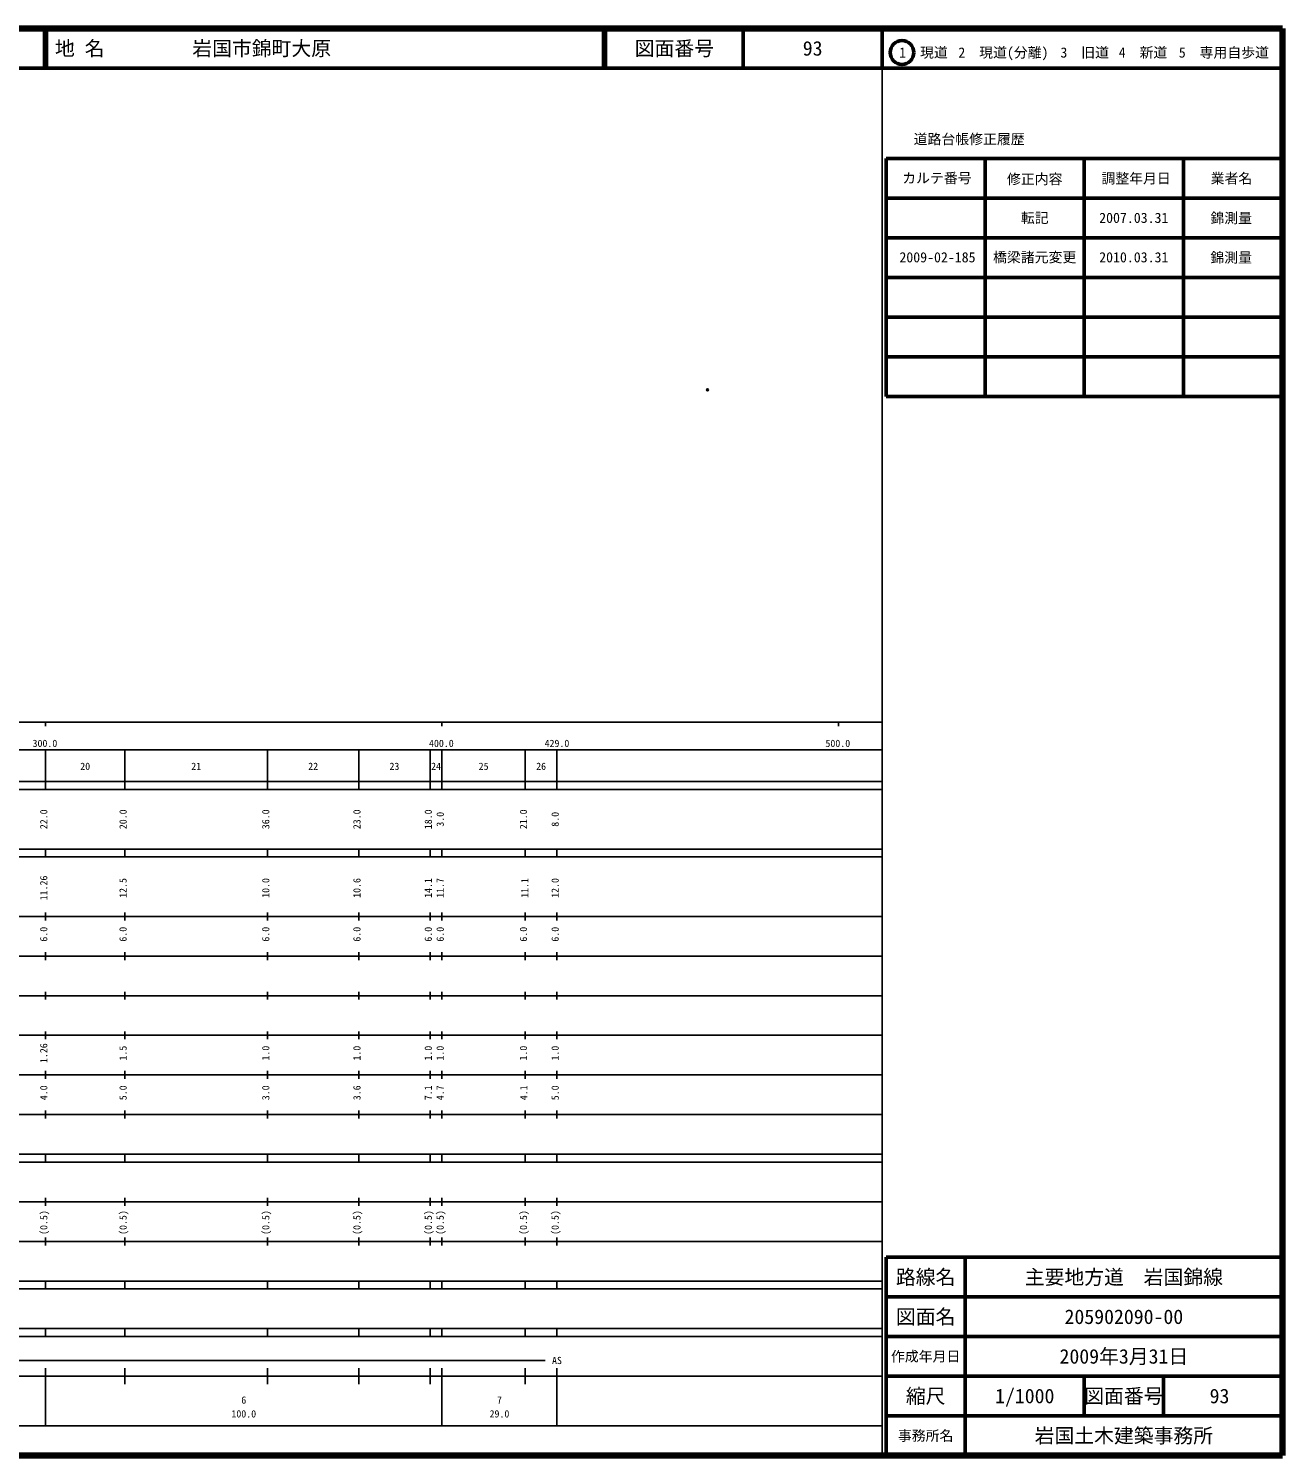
# Model space of a CAD drawing. Units: millimetres on the paper. Extents: x 40 to 680, y 20 to 380.
# Drawn here: x 363.7 to 680, y 20 to 380 of the extents above; entities that cross this region are included whole.
import ezdxf
from ezdxf.enums import TextEntityAlignment as Align

# ---------------------------------------------------------------- set-up
doc = ezdxf.new("R2010")
doc.units = ezdxf.units.MM
doc.header["$PDMODE"] = 32
doc.header["$PDSIZE"] = 0.5
doc.layers.add('M-OTRS', color=6, linetype='Continuous')
doc.layers.add('M-TTL-TXT', color=7, linetype='Continuous')
for name, color, linetype, lineweight in [('M-TTL', 2, 'Continuous', 140), ('M-TTL-BAND', 7, 'Continuous', 25), ('M-TTL-FRAM', 2, 'Continuous', 50), ('M-TTL-LINE', 7, 'Continuous', 50)]:
    doc.layers.add(name, color=color, linetype=linetype, lineweight=lineweight)
doc.styles.add('ＭＳ ゴシック', font='')
doc.styles.get('ＭＳ ゴシック').set_extended_font_data('MS Gothic')

msp = doc.modelspace()

# ---------------------------------------------------------------- linework, layer by layer
at = {"layer": 'M-OTRS'}
msp.add_point((534.975, 288.844), dxfattribs=at)
at = {"layer": 'M-TTL'}
for p, q in [((680, 380), (40, 380)), ((680, 20), (680, 380)), ((40, 20), (680, 20))]:
    msp.add_line(p, q, dxfattribs=at)
at = {"layer": 'M-TTL-BAND'}
for p, q in [((579, 20), (579, 370)), ((40, 205), (579, 205)), ((368, 205), (368, 204)), ((468, 205), (468, 204)), ((568, 205), (568, 204)), ((68, 198), (579, 198)), ((368, 188), (368, 198)), ((388, 188), (388, 198)), ((424, 188), (424, 198)), ((447, 188), (447, 198)), ((465, 188), (465, 198)), ((468, 188), (468, 198)), ((489, 188), (489, 198)), ((497, 188), (497, 198)), ((40, 190), (579, 190)), ((40, 188), (579, 188)), ((40, 173), (579, 173)), ((368, 171), (368, 173)), ((388, 171), (388, 173)), ((424, 171), (424, 173)), ((447, 171), (447, 173)), ((465, 171), (465, 173)), ((468, 171), (468, 173)), ((489, 171), (489, 173)), ((497, 171), (497, 173)), ((40, 171), (579, 171)), ((40, 156), (579, 156)), ((368, 155), (368, 157)), ((388, 155), (388, 157)), ((424, 155), (424, 157)), ((447, 155), (447, 157)), ((465, 155), (465, 157)), ((468, 155), (468, 157)), ((489, 155), (489, 157)), ((497, 155), (497, 157)), ((46, 146), (579, 146)), ((368, 145), (368, 147)), ((388, 145), (388, 147)), ((424, 145), (424, 147)), ((447, 145), (447, 147)), ((465, 145), (465, 147)), ((468, 145), (468, 147)), ((489, 145), (489, 147)), ((497, 145), (497, 147)), ((368, 135), (368, 137)), ((388, 135), (388, 137)), ((424, 135), (424, 137)), ((447, 135), (447, 137)), ((465, 135), (465, 137)), ((468, 135), (468, 137)), ((489, 135), (489, 137)), ((497, 135), (497, 137)), ((52, 136), (579, 136)), ((46, 126), (579, 126)), ((368, 125), (368, 127)), ((388, 125), (388, 127)), ((424, 125), (424, 127)), ((447, 125), (447, 127)), ((465, 125), (465, 127)), ((468, 125), (468, 127)), ((489, 125), (489, 127)), ((497, 125), (497, 127)), ((52, 116), (579, 116)), ((368, 115), (368, 117)), ((388, 115), (388, 117)), ((424, 115), (424, 117)), ((447, 115), (447, 117)), ((465, 115), (465, 117)), ((468, 115), (468, 117)), ((489, 115), (489, 117)), ((497, 115), (497, 117)), ((46, 106), (579, 106)), ((368, 105), (368, 107)), ((388, 105), (388, 107)), ((424, 105), (424, 107)), ((447, 105), (447, 107)), ((465, 105), (465, 107)), ((468, 105), (468, 107)), ((489, 105), (489, 107)), ((497, 105), (497, 107)), ((40, 96), (579, 96)), ((40, 94), (579, 94)), ((368, 94), (368, 96)), ((388, 94), (388, 96)), ((424, 94), (424, 96)), ((447, 94), (447, 96)), ((465, 94), (465, 96)), ((468, 94), (468, 96)), ((489, 94), (489, 96)), ((497, 94), (497, 96)), ((49, 84), (579, 84)), ((368, 83), (368, 85)), ((388, 83), (388, 85)), ((424, 83), (424, 85)), ((447, 83), (447, 85)), ((465, 83), (465, 85)), ((468, 83), (468, 85)), ((489, 83), (489, 85)), ((497, 83), (497, 85)), ((40, 74), (579, 74)), ((368, 73), (368, 75)), ((388, 73), (388, 75)), ((424, 73), (424, 75)), ((447, 73), (447, 75)), ((465, 73), (465, 75)), ((468, 73), (468, 75)), ((489, 73), (489, 75)), ((497, 73), (497, 75)), ((40, 64), (579, 64)), ((40, 62), (579, 62)), ((368, 62), (368, 64)), ((388, 62), (388, 64)), ((424, 62), (424, 64)), ((447, 62), (447, 64)), ((465, 62), (465, 64)), ((468, 62), (468, 64)), ((489, 62), (489, 64)), ((497, 62), (497, 64)), ((40, 52), (579, 52)), ((368, 50), (368, 52)), ((388, 50), (388, 52)), ((424, 50), (424, 52)), ((447, 50), (447, 52)), ((465, 50), (465, 52)), ((468, 50), (468, 52)), ((489, 50), (489, 52)), ((497, 50), (497, 52)), ((40, 50), (579, 50)), ((71, 44), (494, 44)), ((40, 40), (579, 40)), ((368, 27.5), (368, 42)), ((388, 38), (388, 42)), ((424, 38), (424, 42)), ((447, 38), (447, 42)), ((465, 38), (465, 42)), ((468, 27.5), (468, 42)), ((489, 38), (489, 42)), ((497, 27.5), (497, 42)), ((68, 27.5), (579, 27.5))]:
    msp.add_line(p, q, dxfattribs=at)
at = {"layer": 'M-TTL-FRAM'}
for p, q in [((580, 347.197), (580, 287.197)), ((580, 347.197), (680, 347.197)), ((580, 287.197), (680, 287.197)), ((680, 70), (580, 70)), ((580, 70), (580, 20))]:
    msp.add_line(p, q, dxfattribs=at)
at = {"layer": 'M-TTL-LINE'}
for p, q in [((367.75, 380), (367.75, 370)), ((368.25, 380), (368.25, 370)), ((508.747, 380), (508.747, 370)), ((509.247, 380), (509.247, 370)), ((543.997, 380), (543.997, 370)), ((579, 380), (579, 370)), ((40, 370), (680, 370)), ((605, 347.197), (605, 287.197)), ((630, 347.197), (630, 287.197)), ((655, 347.197), (655, 287.197)), ((580, 337.197), (680, 337.197)), ((580, 327.197), (680, 327.197)), ((580, 317.197), (680, 317.197)), ((580, 307.197), (680, 307.197)), ((580, 297.197), (680, 297.197)), ((600, 70), (600, 20)), ((680, 60), (580, 60)), ((680, 50), (580, 50)), ((680, 40), (580, 40)), ((630, 40), (630, 30)), ((650, 40), (650, 30)), ((680, 30), (580, 30))]:
    msp.add_line(p, q, dxfattribs=at)
msp.add_circle((584.031, 373.958), 3, dxfattribs=at)

# ---------------------------------------------------------------- texts
at = {"layer": 'M-TTL-BAND', "style": 'ＭＳ ゴシック'}
for s, p in [('300.0', (367.844, 198.195)), ('400.0', (467.844, 198.195)), ('429.0', (497, 198.195)), ('500.0', (567.844, 198.195)), ('20', (378, 192.405)), ('21', (406, 192.405)), ('22', (435.5, 192.405)), ('23', (456, 192.405)), ('24', (466.5, 192.405)), ('25', (478.5, 192.405)), ('26', (493, 192.405)), ('AS', (497, 42.5)), ('6', (418, 32.523)), ('7', (482.5, 32.523)), ('100.0', (418, 29.033)), ('29.0', (482.5, 29.033))]:
    msp.add_text(s, height=1.833, dxfattribs=at).set_placement(p, align=Align.BOTTOM_CENTER)
for s, p in [('22.0', (369, 180.5)), ('20.0', (389, 180.5)), ('36.0', (425, 180.5)), ('23.0', (448, 180.5)), ('18.0', (466, 180.5)), ('3.0', (469, 180.5)), ('21.0', (490, 180.5)), ('8.0', (498, 180.5)), ('11.26', (369, 163.174)), ('12.5', (389, 163.174)), ('10.0', (425, 163.174)), ('10.6', (448, 163.174)), ('14.1', (466, 163.174)), ('11.7', (469, 163.174)), ('11.1', (490.341, 163.174)), ('12.0', (498, 163.174)), ('6.0', (369, 151.5)), ('6.0', (389, 151.5)), ('6.0', (425, 151.5)), ('6.0', (448, 151.5)), ('6.0', (466, 151.5)), ('6.0', (469, 151.5)), ('6.0', (490, 151.5)), ('6.0', (498, 151.5)), ('1.26', (369, 121.5)), ('1.5', (389, 121.5)), ('1.0', (425, 121.5)), ('1.0', (448, 121.5)), ('1.0', (466, 121.5)), ('1.0', (469, 121.5)), ('1.0', (490, 121.5)), ('1.0', (498, 121.5)), ('4.0', (369, 111.5)), ('5.0', (389, 111.5)), ('3.0', (425, 111.5)), ('3.6', (448, 111.5)), ('7.1', (466, 111.5)), ('4.7', (469, 111.5)), ('4.1', (490.084, 111.5)), ('5.0', (498, 111.5)), ('(0.5)', (369, 78.764)), ('(0.5)', (389, 78.764)), ('(0.5)', (425, 78.764)), ('(0.5)', (448, 78.764)), ('(0.5)', (466, 78.764)), ('(0.5)', (469, 78.764)), ('(0.5)', (490, 78.764)), ('(0.5)', (498, 78.764))]:
    msp.add_text(s, height=1.833, rotation=90, dxfattribs=at).set_placement(p, align=Align.BOTTOM_CENTER)
at = {"layer": 'M-TTL-TXT', "style": 'ＭＳ ゴシック'}
for s, p in [('地 名', (370.38, 375)), ('岩国市錦町大原', (405.024, 375))]:
    msp.add_text(s, height=3.666, dxfattribs=at).set_placement(p, align=Align.MIDDLE_LEFT)
for s, height, p in [('図面番号', 3.666, (526.622, 375)), ('93', 3.666, (561.497, 375)), ('1\u3000現道', 2.566, (589.448, 373.958)), ('2\u3000現道(分離)', 2.566, (609.619, 373.958)), ('3\u3000旧道', 2.566, (630.121, 373.958)), ('4\u3000新道', 2.566, (644.824, 373.958)), ('5\u3000専用自歩道', 2.566, (665.228, 373.958)), ('道路台帳修正履歴', 2.566, (600.968, 352.113)), ('カルテ番号', 2.566, (592.839, 342.277)), ('修正内容', 2.566, (617.509, 342.023)), ('調整年月日', 2.566, (643.089, 342.197)), ('業者名', 2.566, (667.134, 342.197)), ('転記', 2.566, (617.5, 332.245)), ('2007.03.31', 2.566, (642.5, 332.245)), ('錦測量', 2.566, (667.077, 332.189)), ('2009-02-185', 2.566, (592.982, 322.291)), ('橋梁諸元変更', 2.566, (617.5, 322.291)), ('2010.03.31', 2.566, (642.5, 322.291)), ('錦測量', 2.566, (667.077, 322.234)), ('路線名', 3.666, (590, 65)), ('路線名', 3.666, (590, 65)), ('主要地方道\u3000岩国錦線', 3.666, (640, 65)), ('図面名', 3.666, (590, 55)), ('図面名', 3.666, (590, 55)), ('205902090-00', 3.666, (640, 55)), ('2009年3月31日', 3.666, (640, 45)), ('作成年月日', 2.566, (590, 45)), ('作成年月日', 2.566, (590, 45)), ('縮尺', 3.666, (590, 35)), ('縮尺', 3.666, (590, 35)), ('1/1000', 3.666, (615, 35)), ('図面番号', 3.666, (640, 35)), ('図面番号', 3.666, (640, 35)), ('93', 3.666, (664.125, 35)), ('事務所名', 2.566, (590, 25)), ('事務所名', 2.566, (590, 25)), ('岩国土木建築事務所', 3.666, (640, 25))]:
    msp.add_text(s, height=height, dxfattribs=at).set_placement(p, align=Align.MIDDLE_CENTER)

doc.saveas('drawing.dxf')
